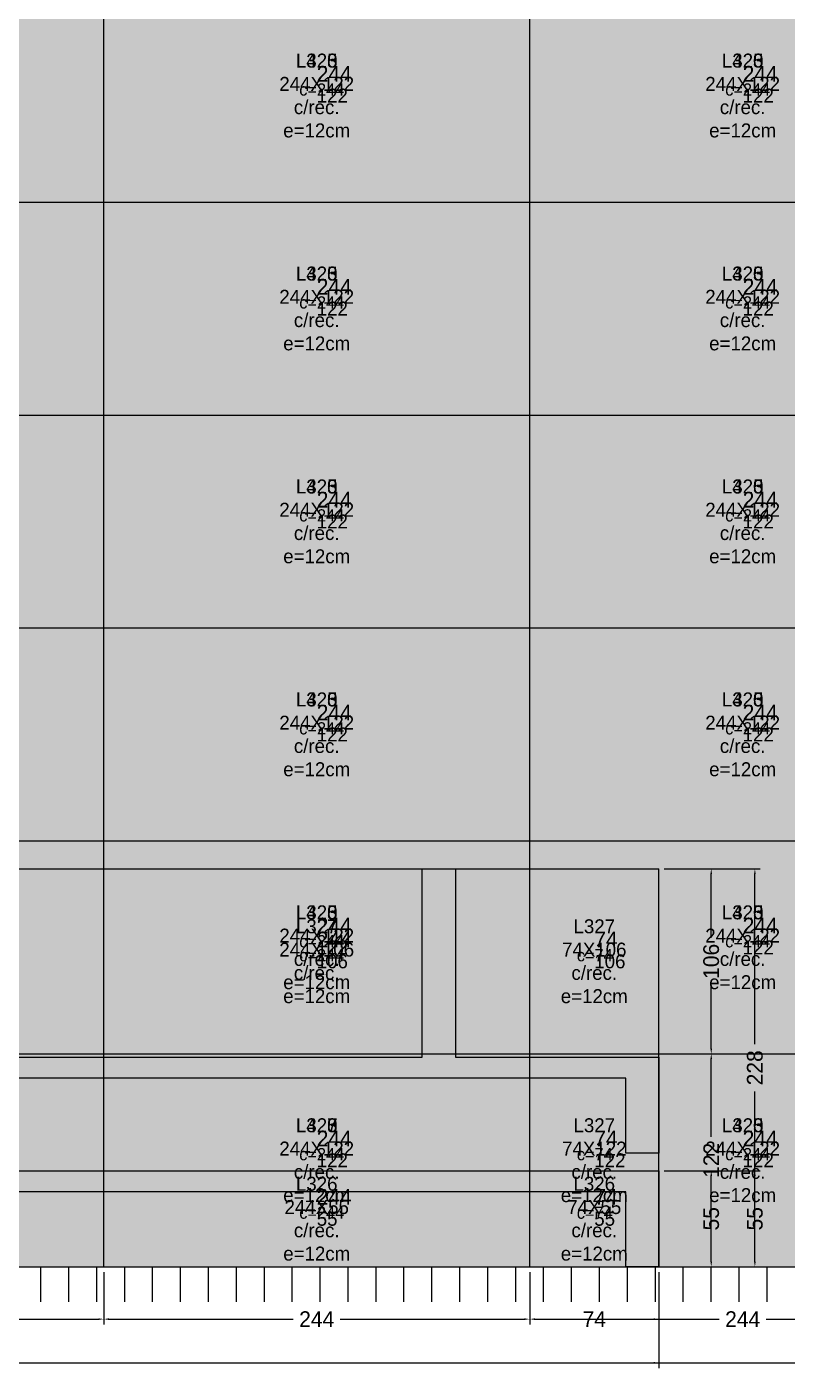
# Model space of a CAD drawing. Extents: x -13000 to 6245, y -61 to 2973.
# Drawn here: x 3128 to 3563, y -61 to 710 of the extents above; entities that cross this region are included whole.
import ezdxf

# ---------------------------------------------------------------- set-up
doc = ezdxf.new("R2010")
doc.units = 0
for name, color, linetype in [('3', 3, 'Continuous'), ('4', 4, 'Continuous'), ('9', 9, 'Continuous'), ('AUX00', 7, 'Continuous'), ('Hachura', 251, 'Continuous'), ('Painéis', 200, 'Continuous')]:
    doc.layers.add(name, color=color, linetype=linetype)
doc.dimstyles.new('COTA PAINEL-50', dxfattribs={"dimtxt": 9, "dimasz": 3, "dimexe": 3, "dimexo": 3, "dimgap": 3, "dimtad": 1, "dimdec": 1, "dimcen": 2.5, "dimclrd": 4, "dimclre": 4, "dimclrt": 240, "dimazin": 3, "dimtfac": 1, "dimtmove": 0, "dimatfit": 3})

# ---------------------------------------------------------------- blocks, each defined once
blk = doc.blocks.new('_CLOSEDFILLED')
at = {"color": 0, "linetype": 'BYBLOCK'}
blk.add_solid([(-1, 0.16), (0, 0), (-1, -0.16)], dxfattribs=at)
blk = doc.blocks.new('*D531')
at = {"color": 4}
for p, q in [((2928, -3), (2928, -33)), ((3172, -3), (3172, -33)), ((2931, -30), (3036.5, -30)), ((3063.5, -30), (3169, -30))]:
    blk.add_line(p, q, dxfattribs=at)
at = {"layer": 'Defpoints'}
for p in [(2928, 0), (3172, 0), (2928, -30)]:
    blk.add_point(p, dxfattribs=at)
at = {"layer": 'Painéis', "color": 4, "xscale": 3, "yscale": 3, "rotation": 180}
blk.add_blockref('_CLOSEDFILLED', (2928, -30), dxfattribs=at)
at = {"layer": 'Painéis', "color": 4, "xscale": 3, "yscale": 3}
blk.add_blockref('_CLOSEDFILLED', (3172, -30), dxfattribs=at)
at = {"layer": 'Painéis', "color": 240, "insert": (3050, -30), "char_height": 9, "attachment_point": 5}
blk.add_mtext('244', dxfattribs=at)
blk = doc.blocks.new('*D532')
at = {"color": 4}
for p, q in [((3172, -3), (3172, -33)), ((3416, -3), (3416, -33)), ((3175, -30), (3280.5, -30)), ((3307.5, -30), (3413, -30))]:
    blk.add_line(p, q, dxfattribs=at)
at = {"layer": 'Defpoints'}
for p in [(3172, 0), (3416, 0), (3172, -30)]:
    blk.add_point(p, dxfattribs=at)
at = {"layer": 'Painéis', "color": 4, "xscale": 3, "yscale": 3, "rotation": 180}
blk.add_blockref('_CLOSEDFILLED', (3172, -30), dxfattribs=at)
at = {"layer": 'Painéis', "color": 4, "xscale": 3, "yscale": 3}
blk.add_blockref('_CLOSEDFILLED', (3416, -30), dxfattribs=at)
at = {"layer": 'Painéis', "color": 240, "insert": (3294, -30), "char_height": 9, "attachment_point": 5}
blk.add_mtext('244', dxfattribs=at)
blk = doc.blocks.new('*D533')
at = {"color": 4}
for p, q in [((3416, -3), (3416, -33)), ((3660, -3), (3660, -33)), ((3419, -30), (3524.5, -30)), ((3551.5, -30), (3657, -30))]:
    blk.add_line(p, q, dxfattribs=at)
at = {"layer": 'Defpoints'}
for p in [(3416, 0), (3660, 0), (3416, -30)]:
    blk.add_point(p, dxfattribs=at)
at = {"layer": 'Painéis', "color": 4, "xscale": 3, "yscale": 3, "rotation": 180}
blk.add_blockref('_CLOSEDFILLED', (3416, -30), dxfattribs=at)
at = {"layer": 'Painéis', "color": 4, "xscale": 3, "yscale": 3}
blk.add_blockref('_CLOSEDFILLED', (3660, -30), dxfattribs=at)
at = {"layer": 'Painéis', "color": 240, "insert": (3538, -30), "char_height": 9, "attachment_point": 5}
blk.add_mtext('244', dxfattribs=at)
blk = doc.blocks.new('*D544')
at = {"color": 4}
for p, q in [((0, -3), (0, -58)), ((5984.2, -3), (5984.2, -58)), ((3, -55), (2974.1, -55)), ((3010.1, -55), (5981.2, -55))]:
    blk.add_line(p, q, dxfattribs=at)
at = {"layer": 'Defpoints'}
for p in [(0, 0), (5984.2, 0), (0, -55)]:
    blk.add_point(p, dxfattribs=at)
at = {"layer": 'Painéis', "color": 4, "xscale": 3, "yscale": 3, "rotation": 180}
blk.add_blockref('_CLOSEDFILLED', (0, -55), dxfattribs=at)
at = {"layer": 'Painéis', "color": 4, "xscale": 3, "yscale": 3}
blk.add_blockref('_CLOSEDFILLED', (5984.2, -55), dxfattribs=at)
at = {"layer": 'Painéis', "color": 240, "insert": (2992.1, -55), "char_height": 9, "attachment_point": 5}
blk.add_mtext('5984', dxfattribs=at)
blk = doc.blocks.new('*D587')
at = {"color": 4}
for p, q in [((2928, -3), (2928, -33)), ((3172, -3), (3172, -33)), ((2931, -30), (3036.5, -30)), ((3063.5, -30), (3169, -30))]:
    blk.add_line(p, q, dxfattribs=at)
at = {"layer": 'Defpoints'}
for p in [(2928, 0), (3172, 0), (2928, -30)]:
    blk.add_point(p, dxfattribs=at)
at = {"layer": 'Painéis', "color": 4, "xscale": 3, "yscale": 3, "rotation": 180}
blk.add_blockref('_CLOSEDFILLED', (2928, -30), dxfattribs=at)
at = {"layer": 'Painéis', "color": 4, "xscale": 3, "yscale": 3}
blk.add_blockref('_CLOSEDFILLED', (3172, -30), dxfattribs=at)
at = {"layer": 'Painéis', "color": 240, "insert": (3050, -30), "char_height": 9, "attachment_point": 5}
blk.add_mtext('244', dxfattribs=at)
blk = doc.blocks.new('*D588')
at = {"color": 4}
for p, q in [((3172, -3), (3172, -33)), ((3416, -3), (3416, -33)), ((3175, -30), (3280.5, -30)), ((3307.5, -30), (3413, -30))]:
    blk.add_line(p, q, dxfattribs=at)
at = {"layer": 'Defpoints'}
for p in [(3172, 0), (3416, 0), (3172, -30)]:
    blk.add_point(p, dxfattribs=at)
at = {"layer": 'Painéis', "color": 4, "xscale": 3, "yscale": 3, "rotation": 180}
blk.add_blockref('_CLOSEDFILLED', (3172, -30), dxfattribs=at)
at = {"layer": 'Painéis', "color": 4, "xscale": 3, "yscale": 3}
blk.add_blockref('_CLOSEDFILLED', (3416, -30), dxfattribs=at)
at = {"layer": 'Painéis', "color": 240, "insert": (3294, -30), "char_height": 9, "attachment_point": 5}
blk.add_mtext('244', dxfattribs=at)
blk = doc.blocks.new('*D589')
at = {"color": 4}
for p, q in [((3416, -3), (3416, -33)), ((3660, -3), (3660, -33)), ((3419, -30), (3524.5, -30)), ((3551.5, -30), (3657, -30))]:
    blk.add_line(p, q, dxfattribs=at)
at = {"layer": 'Defpoints'}
for p in [(3416, 0), (3660, 0), (3416, -30)]:
    blk.add_point(p, dxfattribs=at)
at = {"layer": 'Painéis', "color": 4, "xscale": 3, "yscale": 3, "rotation": 180}
blk.add_blockref('_CLOSEDFILLED', (3416, -30), dxfattribs=at)
at = {"layer": 'Painéis', "color": 4, "xscale": 3, "yscale": 3}
blk.add_blockref('_CLOSEDFILLED', (3660, -30), dxfattribs=at)
at = {"layer": 'Painéis', "color": 240, "insert": (3538, -30), "char_height": 9, "attachment_point": 5}
blk.add_mtext('244', dxfattribs=at)
blk = doc.blocks.new('*D601')
at = {"color": 4}
for p, q in [((0, -3), (0, -58)), ((6184.2, -3), (6184.2, -58)), ((3, -55), (3074.1, -55)), ((3110.1, -55), (6181.2, -55))]:
    blk.add_line(p, q, dxfattribs=at)
at = {"layer": 'Defpoints'}
for p in [(0, 0), (6184.2, 0), (0, -55)]:
    blk.add_point(p, dxfattribs=at)
at = {"layer": 'Painéis', "color": 4, "xscale": 3, "yscale": 3, "rotation": 180}
blk.add_blockref('_CLOSEDFILLED', (0, -55), dxfattribs=at)
at = {"layer": 'Painéis', "color": 4, "xscale": 3, "yscale": 3}
blk.add_blockref('_CLOSEDFILLED', (6184.2, -55), dxfattribs=at)
at = {"layer": 'Painéis', "color": 240, "insert": (3092.1, -55), "char_height": 9, "attachment_point": 5}
blk.add_mtext('6184', dxfattribs=at)
blk = doc.blocks.new('*D640')
at = {"color": 4}
for p, q in [((2928, -3), (2928, -33)), ((3172, -3), (3172, -33)), ((2931, -30), (3036.5, -30)), ((3063.5, -30), (3169, -30))]:
    blk.add_line(p, q, dxfattribs=at)
at = {"layer": 'Defpoints'}
for p in [(2928, 0), (3172, 0), (2928, -30)]:
    blk.add_point(p, dxfattribs=at)
at = {"layer": 'Painéis', "color": 4, "xscale": 3, "yscale": 3, "rotation": 180}
blk.add_blockref('_CLOSEDFILLED', (2928, -30), dxfattribs=at)
at = {"layer": 'Painéis', "color": 4, "xscale": 3, "yscale": 3}
blk.add_blockref('_CLOSEDFILLED', (3172, -30), dxfattribs=at)
at = {"layer": 'Painéis', "color": 240, "insert": (3050, -30), "char_height": 9, "attachment_point": 5}
blk.add_mtext('244', dxfattribs=at)
blk = doc.blocks.new('*D641')
at = {"color": 4}
for p, q in [((3172, -3), (3172, -33)), ((3416, -3), (3416, -33)), ((3175, -30), (3280.5, -30)), ((3307.5, -30), (3413, -30))]:
    blk.add_line(p, q, dxfattribs=at)
at = {"layer": 'Defpoints'}
for p in [(3172, 0), (3416, 0), (3172, -30)]:
    blk.add_point(p, dxfattribs=at)
at = {"layer": 'Painéis', "color": 4, "xscale": 3, "yscale": 3, "rotation": 180}
blk.add_blockref('_CLOSEDFILLED', (3172, -30), dxfattribs=at)
at = {"layer": 'Painéis', "color": 4, "xscale": 3, "yscale": 3}
blk.add_blockref('_CLOSEDFILLED', (3416, -30), dxfattribs=at)
at = {"layer": 'Painéis', "color": 240, "insert": (3294, -30), "char_height": 9, "attachment_point": 5}
blk.add_mtext('244', dxfattribs=at)
blk = doc.blocks.new('*D642')
at = {"color": 4}
for p, q in [((3416, -3), (3416, -33)), ((3490, -3), (3490, -33)), ((3419, -30), (3444, -30)), ((3462, -30), (3487, -30))]:
    blk.add_line(p, q, dxfattribs=at)
at = {"layer": 'Defpoints'}
for p in [(3416, 0), (3490, 0), (3416, -30)]:
    blk.add_point(p, dxfattribs=at)
at = {"layer": 'Painéis', "color": 4, "xscale": 3, "yscale": 3, "rotation": 180}
blk.add_blockref('_CLOSEDFILLED', (3416, -30), dxfattribs=at)
at = {"layer": 'Painéis', "color": 4, "xscale": 3, "yscale": 3}
blk.add_blockref('_CLOSEDFILLED', (3490, -30), dxfattribs=at)
at = {"layer": 'Painéis', "color": 240, "insert": (3453, -30), "char_height": 9, "attachment_point": 5}
blk.add_mtext('74', dxfattribs=at)
blk = doc.blocks.new('*D643')
at = {"color": 4}
for p, q in [((0, -3), (0, -58)), ((3490, -3), (3490, -58)), ((3, -55), (1727, -55)), ((1763, -55), (3487, -55))]:
    blk.add_line(p, q, dxfattribs=at)
at = {"layer": 'Defpoints'}
for p in [(0, 0), (3490, 0), (0, -55)]:
    blk.add_point(p, dxfattribs=at)
at = {"layer": 'Painéis', "color": 4, "xscale": 3, "yscale": 3, "rotation": 180}
blk.add_blockref('_CLOSEDFILLED', (0, -55), dxfattribs=at)
at = {"layer": 'Painéis', "color": 4, "xscale": 3, "yscale": 3}
blk.add_blockref('_CLOSEDFILLED', (3490, -55), dxfattribs=at)
at = {"layer": 'Painéis', "color": 240, "insert": (1745, -55), "char_height": 9, "attachment_point": 5}
blk.add_mtext('3490', dxfattribs=at)
blk = doc.blocks.new('*D644')
at = {"color": 4}
for p, q in [((3493, 55), (3523, 55)), ((3520, 36.5), (3520, 52)), ((3520, 3), (3520, 18.5)), ((3493, 0), (3523, 0))]:
    blk.add_line(p, q, dxfattribs=at)
at = {"layer": 'Defpoints'}
for p in [(3490, 55), (3490, 0), (3520, 0)]:
    blk.add_point(p, dxfattribs=at)
at = {"layer": 'Painéis', "color": 4, "xscale": 3, "yscale": 3}
for p, rotation in [((3520, 55), 90), ((3520, 0), 270)]:
    blk.add_blockref('_CLOSEDFILLED', p, dxfattribs=dict(at, rotation=rotation))
at = {"layer": 'Painéis', "color": 240, "insert": (3520, 27.5), "char_height": 9, "attachment_point": 5, "rotation": 90}
blk.add_mtext('55', dxfattribs=at)
blk = doc.blocks.new('*D645')
at = {"color": 4}
for p, q in [((3493, 55), (3548, 55)), ((3545, 36.5), (3545, 52)), ((3545, 3), (3545, 18.5)), ((3493, 0), (3548, 0))]:
    blk.add_line(p, q, dxfattribs=at)
at = {"layer": 'Defpoints'}
for p in [(3490, 55), (3490, 0), (3545, 0)]:
    blk.add_point(p, dxfattribs=at)
at = {"layer": 'Painéis', "color": 4, "xscale": 3, "yscale": 3}
for p, rotation in [((3545, 55), 90), ((3545, 0), 270)]:
    blk.add_blockref('_CLOSEDFILLED', p, dxfattribs=dict(at, rotation=rotation))
at = {"layer": 'Painéis', "color": 240, "insert": (3545, 27.5), "char_height": 9, "attachment_point": 5, "rotation": 90}
blk.add_mtext('55', dxfattribs=at)
blk = doc.blocks.new('*D658')
at = {"color": 4}
for p, q in [((2928, -3), (2928, -33)), ((3172, -3), (3172, -33)), ((2931, -30), (3036.5, -30)), ((3063.5, -30), (3169, -30))]:
    blk.add_line(p, q, dxfattribs=at)
at = {"layer": 'Defpoints'}
for p in [(2928, 0), (3172, 0), (2928, -30)]:
    blk.add_point(p, dxfattribs=at)
at = {"layer": 'Painéis', "color": 4, "xscale": 3, "yscale": 3, "rotation": 180}
blk.add_blockref('_CLOSEDFILLED', (2928, -30), dxfattribs=at)
at = {"layer": 'Painéis', "color": 4, "xscale": 3, "yscale": 3}
blk.add_blockref('_CLOSEDFILLED', (3172, -30), dxfattribs=at)
at = {"layer": 'Painéis', "color": 240, "insert": (3050, -30), "char_height": 9, "attachment_point": 5}
blk.add_mtext('244', dxfattribs=at)
blk = doc.blocks.new('*D659')
at = {"color": 4}
for p, q in [((3172, -3), (3172, -33)), ((3416, -3), (3416, -33)), ((3175, -30), (3280.5, -30)), ((3307.5, -30), (3413, -30))]:
    blk.add_line(p, q, dxfattribs=at)
at = {"layer": 'Defpoints'}
for p in [(3172, 0), (3416, 0), (3172, -30)]:
    blk.add_point(p, dxfattribs=at)
at = {"layer": 'Painéis', "color": 4, "xscale": 3, "yscale": 3, "rotation": 180}
blk.add_blockref('_CLOSEDFILLED', (3172, -30), dxfattribs=at)
at = {"layer": 'Painéis', "color": 4, "xscale": 3, "yscale": 3}
blk.add_blockref('_CLOSEDFILLED', (3416, -30), dxfattribs=at)
at = {"layer": 'Painéis', "color": 240, "insert": (3294, -30), "char_height": 9, "attachment_point": 5}
blk.add_mtext('244', dxfattribs=at)
blk = doc.blocks.new('*D660')
at = {"color": 4}
for p, q in [((3416, -3), (3416, -33)), ((3490, -3), (3490, -33)), ((3419, -30), (3444, -30)), ((3462, -30), (3487, -30))]:
    blk.add_line(p, q, dxfattribs=at)
at = {"layer": 'Defpoints'}
for p in [(3416, 0), (3490, 0), (3416, -30)]:
    blk.add_point(p, dxfattribs=at)
at = {"layer": 'Painéis', "color": 4, "xscale": 3, "yscale": 3, "rotation": 180}
blk.add_blockref('_CLOSEDFILLED', (3416, -30), dxfattribs=at)
at = {"layer": 'Painéis', "color": 4, "xscale": 3, "yscale": 3}
blk.add_blockref('_CLOSEDFILLED', (3490, -30), dxfattribs=at)
at = {"layer": 'Painéis', "color": 240, "insert": (3453, -30), "char_height": 9, "attachment_point": 5}
blk.add_mtext('74', dxfattribs=at)
blk = doc.blocks.new('*D661')
at = {"color": 4}
for p, q in [((0, -3), (0, -58)), ((3490, -3), (3490, -58)), ((3, -55), (1727, -55)), ((1763, -55), (3487, -55))]:
    blk.add_line(p, q, dxfattribs=at)
at = {"layer": 'Defpoints'}
for p in [(0, 0), (3490, 0), (0, -55)]:
    blk.add_point(p, dxfattribs=at)
at = {"layer": 'Painéis', "color": 4, "xscale": 3, "yscale": 3, "rotation": 180}
blk.add_blockref('_CLOSEDFILLED', (0, -55), dxfattribs=at)
at = {"layer": 'Painéis', "color": 4, "xscale": 3, "yscale": 3}
blk.add_blockref('_CLOSEDFILLED', (3490, -55), dxfattribs=at)
at = {"layer": 'Painéis', "color": 240, "insert": (1745, -55), "char_height": 9, "attachment_point": 5}
blk.add_mtext('3490', dxfattribs=at)
blk = doc.blocks.new('*D662')
at = {"color": 4}
for p, q in [((3493, 122), (3523, 122)), ((3520, 74.5), (3520, 119)), ((3520, 3), (3520, 47.5)), ((3493, 0), (3523, 0))]:
    blk.add_line(p, q, dxfattribs=at)
at = {"layer": 'Defpoints'}
for p in [(3490, 122), (3490, 0), (3520, 0)]:
    blk.add_point(p, dxfattribs=at)
at = {"layer": 'Painéis', "color": 4, "xscale": 3, "yscale": 3}
for p, rotation in [((3520, 122), 90), ((3520, 0), 270)]:
    blk.add_blockref('_CLOSEDFILLED', p, dxfattribs=dict(at, rotation=rotation))
at = {"layer": 'Painéis', "color": 240, "insert": (3520, 61), "char_height": 9, "attachment_point": 5, "rotation": 90}
blk.add_mtext('122', dxfattribs=at)
blk = doc.blocks.new('*D663')
at = {"color": 4}
for p, q in [((3493, 228), (3523, 228)), ((3520, 188.5), (3520, 225)), ((3520, 125), (3520, 161.5)), ((3493, 122), (3523, 122))]:
    blk.add_line(p, q, dxfattribs=at)
at = {"layer": 'Defpoints'}
for p in [(3490, 228), (3490, 122), (3520, 122)]:
    blk.add_point(p, dxfattribs=at)
at = {"layer": 'Painéis', "color": 4, "xscale": 3, "yscale": 3}
for p, rotation in [((3520, 228), 90), ((3520, 122), 270)]:
    blk.add_blockref('_CLOSEDFILLED', p, dxfattribs=dict(at, rotation=rotation))
at = {"layer": 'Painéis', "color": 240, "insert": (3520, 175), "char_height": 9, "attachment_point": 5, "rotation": 90}
blk.add_mtext('106', dxfattribs=at)
blk = doc.blocks.new('*D664')
at = {"color": 4}
for p, q in [((3493, 228), (3548, 228)), ((3545, 127.5), (3545, 225)), ((3545, 3), (3545, 100.5)), ((3493, 0), (3548, 0))]:
    blk.add_line(p, q, dxfattribs=at)
at = {"layer": 'Defpoints'}
for p in [(3490, 228), (3490, 0), (3545, 0)]:
    blk.add_point(p, dxfattribs=at)
at = {"layer": 'Painéis', "color": 4, "xscale": 3, "yscale": 3}
for p, rotation in [((3545, 228), 90), ((3545, 0), 270)]:
    blk.add_blockref('_CLOSEDFILLED', p, dxfattribs=dict(at, rotation=rotation))
at = {"layer": 'Painéis', "color": 240, "insert": (3545, 114), "char_height": 9, "attachment_point": 5, "rotation": 90}
blk.add_mtext('228', dxfattribs=at)
blk = doc.blocks.new('*D805')
at = {"color": 4}
for p, q in [((2928, -3), (2928, -33)), ((3172, -3), (3172, -33)), ((2931, -30), (3036.5, -30)), ((3063.5, -30), (3169, -30))]:
    blk.add_line(p, q, dxfattribs=at)
at = {"layer": 'Defpoints'}
for p in [(2928, 0), (3172, 0), (2928, -30)]:
    blk.add_point(p, dxfattribs=at)
at = {"layer": 'Painéis', "color": 4, "xscale": 3, "yscale": 3, "rotation": 180}
blk.add_blockref('_CLOSEDFILLED', (2928, -30), dxfattribs=at)
at = {"layer": 'Painéis', "color": 4, "xscale": 3, "yscale": 3}
blk.add_blockref('_CLOSEDFILLED', (3172, -30), dxfattribs=at)
at = {"layer": 'Painéis', "color": 240, "insert": (3050, -30), "char_height": 9, "attachment_point": 5}
blk.add_mtext('244', dxfattribs=at)
blk = doc.blocks.new('*D806')
at = {"color": 4}
for p, q in [((3172, -3), (3172, -33)), ((3416, -3), (3416, -33)), ((3175, -30), (3280.5, -30)), ((3307.5, -30), (3413, -30))]:
    blk.add_line(p, q, dxfattribs=at)
at = {"layer": 'Defpoints'}
for p in [(3172, 0), (3416, 0), (3172, -30)]:
    blk.add_point(p, dxfattribs=at)
at = {"layer": 'Painéis', "color": 4, "xscale": 3, "yscale": 3, "rotation": 180}
blk.add_blockref('_CLOSEDFILLED', (3172, -30), dxfattribs=at)
at = {"layer": 'Painéis', "color": 4, "xscale": 3, "yscale": 3}
blk.add_blockref('_CLOSEDFILLED', (3416, -30), dxfattribs=at)
at = {"layer": 'Painéis', "color": 240, "insert": (3294, -30), "char_height": 9, "attachment_point": 5}
blk.add_mtext('244', dxfattribs=at)
blk = doc.blocks.new('*D807')
at = {"color": 4}
for p, q in [((3416, -3), (3416, -33)), ((3660, -3), (3660, -33)), ((3419, -30), (3524.5, -30)), ((3551.5, -30), (3657, -30))]:
    blk.add_line(p, q, dxfattribs=at)
at = {"layer": 'Defpoints'}
for p in [(3416, 0), (3660, 0), (3416, -30)]:
    blk.add_point(p, dxfattribs=at)
at = {"layer": 'Painéis', "color": 4, "xscale": 3, "yscale": 3, "rotation": 180}
blk.add_blockref('_CLOSEDFILLED', (3416, -30), dxfattribs=at)
at = {"layer": 'Painéis', "color": 4, "xscale": 3, "yscale": 3}
blk.add_blockref('_CLOSEDFILLED', (3660, -30), dxfattribs=at)
at = {"layer": 'Painéis', "color": 240, "insert": (3538, -30), "char_height": 9, "attachment_point": 5}
blk.add_mtext('244', dxfattribs=at)
blk = doc.blocks.new('*D818')
at = {"color": 4}
for p, q in [((0, -3), (0, -58)), ((5984.2, -3), (5984.2, -58)), ((3, -55), (2974.1, -55)), ((3010.1, -55), (5981.2, -55))]:
    blk.add_line(p, q, dxfattribs=at)
at = {"layer": 'Defpoints'}
for p in [(0, 0), (5984.2, 0), (0, -55)]:
    blk.add_point(p, dxfattribs=at)
at = {"layer": 'Painéis', "color": 4, "xscale": 3, "yscale": 3, "rotation": 180}
blk.add_blockref('_CLOSEDFILLED', (0, -55), dxfattribs=at)
at = {"layer": 'Painéis', "color": 4, "xscale": 3, "yscale": 3}
blk.add_blockref('_CLOSEDFILLED', (5984.2, -55), dxfattribs=at)
at = {"layer": 'Painéis', "color": 240, "insert": (2992.1, -55), "char_height": 9, "attachment_point": 5}
blk.add_mtext('5984', dxfattribs=at)

msp = doc.modelspace()

# ---------------------------------------------------------------- hatches: boundary and pattern name
at = {"layer": 'Hachura'}
h = msp.add_hatch(color=7, dxfattribs=at)
h.dxf.hatch_style = 1
h.paths.add_polyline_path([(0, 0), (6184.2, 0), (6184.2, 2970), (0, 2970)])
h = msp.add_hatch(color=7, dxfattribs=at)
h.dxf.hatch_style = 1
h.paths.add_polyline_path([(0, 0), (5984.2, 0), (5984.2, 2870), (0, 2870)])
h = msp.add_hatch(color=7, dxfattribs=at)
h.dxf.hatch_style = 1
h.paths.add_polyline_path([(0, 0), (5984.2, 0), (5984.2, 2870), (0, 2870)])
h = msp.add_hatch(color=7, dxfattribs=at)
h.dxf.hatch_style = 1
h.paths.add_polyline_path([(0, 0), (0, 120), (3354.5, 120), (3354.5, 228), (3373.5, 228), (3373.5, 120), (3490, 120), (3490, 65), (3471, 65), (3471, 108), (3065.5, 108), (3065.5, 0), (3046.5, 0), (3046.5, 108), (2628.5, 108), (2628.5, 0), (2609.5, 0), (2609.5, 108), (2191.5, 108), (2191.5, 0), (2172.5, 0), (2172.5, 108), (1754.5, 108), (1754.5, 0), (1735.5, 0), (1735.5, 108), (1317.5, 108), (1317.5, 0), (1298.5, 0), (1298.5, 108), (880.5, 108), (880.5, 0), (861.5, 0), (861.5, 108), (443.5, 108), (443.5, 0), (424.5, 0), (424.5, 108), (19, 108), (19, 0)])
h = msp.add_hatch(color=7, dxfattribs=at)
h.dxf.hatch_style = 1
h.paths.add_polyline_path([(0, 0), (0, 55), (3490, 55), (3490, 0), (3471, 0), (3471, 43), (3065.5, 43), (3065.5, 0), (3046.5, 0), (3046.5, 43), (2628.5, 43), (2628.5, 0), (2609.5, 0), (2609.5, 43), (2191.5, 43), (2191.5, 0), (2172.5, 0), (2172.5, 43), (1754.5, 43), (1754.5, 0), (1735.5, 0), (1735.5, 43), (1317.5, 43), (1317.5, 0), (1298.5, 0), (1298.5, 43), (880.5, 43), (880.5, 0), (861.5, 0), (861.5, 43), (443.5, 43), (443.5, 0), (424.5, 0), (424.5, 43), (19, 43), (19, 0)])

# ---------------------------------------------------------------- linework, layer by layer
at = {"layer": '3'}
for p, q in [((3354.5, 120), (3354.5, 228)), ((3354.5, 228), (3373.5, 228)), ((3373.5, 228), (3373.5, 120)), ((0, 120), (3354.5, 120)), ((3373.5, 120), (3490, 120)), ((3490, 120), (3490, 65)), ((3471, 108), (3065.5, 108)), ((3471, 65), (3471, 108)), ((3490, 65), (3471, 65)), ((0, 55), (3490, 55)), ((3490, 55), (3490, 0)), ((3471, 43), (3065.5, 43)), ((3471, 0), (3471, 43)), ((0, 0), (5984.2, 0)), ((0, 0), (6184.2, 0)), ((0, 0), (5984.2, 0)), ((3490, 0), (3471, 0))]:
    msp.add_line(p, q, dxfattribs=at)
at = {"layer": '3', "lineweight": 25}
for points in [[(0, 0), (6184.2, 0), (6184.2, 2970), (0, 2970)], [(0, 0), (5984.2, 0), (5984.2, 2870), (0, 2870)], [(0, 0), (5984.2, 0), (5984.2, 2870), (0, 2870)]]:
    msp.add_lwpolyline(points, close=True, dxfattribs=at)
at = {"layer": '3'}
for points in [[(3172, 0), (3172, 2970)], [(3416, 0), (3416, 2970)], [(3172, 0), (3172, 2870)], [(3172, 0), (3172, 2870)], [(3416, 0), (3416, 2870)], [(3416, 0), (3416, 2870)], [(0, 610), (5984.2, 610)], [(0, 610), (6184.2, 610)], [(0, 610), (5984.2, 610)], [(0, 488), (5984.2, 488)], [(0, 488), (6184.2, 488)], [(0, 488), (5984.2, 488)], [(0, 366), (5984.2, 366)], [(0, 366), (6184.2, 366)], [(0, 366), (5984.2, 366)], [(0, 244), (5984.2, 244)], [(0, 244), (6184.2, 244)], [(0, 244), (5984.2, 244)], [(0, 228), (3490, 228)], [(3172, 0), (3172, 228)], [(3416, 0), (3416, 228)], [(3490, 0), (3490, 228)], [(0, 122), (5984.2, 122)], [(0, 122), (6184.2, 122)], [(0, 122), (3490, 122)], [(0, 122), (5984.2, 122)], [(0, 55), (3490, 55)], [(3172, 0), (3172, 55)], [(3416, 0), (3416, 55)], [(3490, 0), (3490, 55)]]:
    msp.add_lwpolyline(points, dxfattribs=at)
at = {"layer": '3', "lineweight": 25}
for points in [[(0, 120), (3354.5, 120), (3354.5, 228), (3373.5, 228), (3373.5, 120), (3490, 120), (3490, 65), (3471, 65), (3471, 108), (3065.5, 108), (3065.5, 0), (3046.5, 0), (3046.5, 108), (2628.5, 108), (2628.5, 0), (2609.5, 0), (2609.5, 108), (2191.5, 108), (2191.5, 0), (2172.5, 0), (2172.5, 108), (1754.5, 108)], [(0, 55), (3490, 55), (3490, 0), (3471, 0), (3471, 43), (3065.5, 43), (3065.5, 0), (3046.5, 0), (3046.5, 43), (2628.5, 43), (2628.5, 0), (2609.5, 0), (2609.5, 43), (2191.5, 43), (2191.5, 0), (2172.5, 0), (2172.5, 43), (1754.5, 43)]]:
    msp.add_lwpolyline(points, dxfattribs=at)
at = {"layer": '9'}
for p, q in [((3136, -20), (3136, 0)), ((3136, -20), (3136, 0)), ((3136, -20), (3136, 0)), ((3136, -20), (3136, 0)), ((3136, -20), (3136, 0)), ((3152, -20), (3152, 0)), ((3152, -20), (3152, 0)), ((3152, -20), (3152, 0)), ((3152, -20), (3152, 0)), ((3152, -20), (3152, 0)), ((3168, -20), (3168, 0)), ((3168, -20), (3168, 0)), ((3168, -20), (3168, 0)), ((3168, -20), (3168, 0)), ((3168, -20), (3168, 0)), ((3184, -20), (3184, 0)), ((3184, -20), (3184, 0)), ((3184, -20), (3184, 0)), ((3184, -20), (3184, 0)), ((3184, -20), (3184, 0)), ((3200, -20), (3200, 0)), ((3200, -20), (3200, 0)), ((3200, -20), (3200, 0)), ((3200, -20), (3200, 0)), ((3200, -20), (3200, 0)), ((3216, -20), (3216, 0)), ((3216, -20), (3216, 0)), ((3216, -20), (3216, 0)), ((3216, -20), (3216, 0)), ((3216, -20), (3216, 0)), ((3232, -20), (3232, 0)), ((3232, -20), (3232, 0)), ((3232, -20), (3232, 0)), ((3232, -20), (3232, 0)), ((3232, -20), (3232, 0)), ((3248, -20), (3248, 0)), ((3248, -20), (3248, 0)), ((3248, -20), (3248, 0)), ((3248, -20), (3248, 0)), ((3248, -20), (3248, 0)), ((3264, -20), (3264, 0)), ((3264, -20), (3264, 0)), ((3264, -20), (3264, 0)), ((3264, -20), (3264, 0)), ((3264, -20), (3264, 0)), ((3280, -20), (3280, 0)), ((3280, -20), (3280, 0)), ((3280, -20), (3280, 0)), ((3280, -20), (3280, 0)), ((3280, -20), (3280, 0)), ((3296, -20), (3296, 0)), ((3296, -20), (3296, 0)), ((3296, -20), (3296, 0)), ((3296, -20), (3296, 0)), ((3296, -20), (3296, 0)), ((3312, -20), (3312, 0)), ((3312, -20), (3312, 0)), ((3312, -20), (3312, 0)), ((3312, -20), (3312, 0)), ((3312, -20), (3312, 0)), ((3328, -20), (3328, 0)), ((3328, -20), (3328, 0)), ((3328, -20), (3328, 0)), ((3328, -20), (3328, 0)), ((3328, -20), (3328, 0)), ((3344, -20), (3344, 0)), ((3344, -20), (3344, 0)), ((3344, -20), (3344, 0)), ((3344, -20), (3344, 0)), ((3344, -20), (3344, 0)), ((3360, -20), (3360, 0)), ((3360, -20), (3360, 0)), ((3360, -20), (3360, 0)), ((3360, -20), (3360, 0)), ((3360, -20), (3360, 0)), ((3376, -20), (3376, 0)), ((3376, -20), (3376, 0)), ((3376, -20), (3376, 0)), ((3376, -20), (3376, 0)), ((3376, -20), (3376, 0)), ((3392, -20), (3392, 0)), ((3392, -20), (3392, 0)), ((3392, -20), (3392, 0)), ((3392, -20), (3392, 0)), ((3392, -20), (3392, 0)), ((3408, -20), (3408, 0)), ((3408, -20), (3408, 0)), ((3408, -20), (3408, 0)), ((3408, -20), (3408, 0)), ((3408, -20), (3408, 0)), ((3424, -20), (3424, 0)), ((3424, -20), (3424, 0)), ((3424, -20), (3424, 0)), ((3424, -20), (3424, 0)), ((3424, -20), (3424, 0)), ((3440, -20), (3440, 0)), ((3440, -20), (3440, 0)), ((3440, -20), (3440, 0)), ((3440, -20), (3440, 0)), ((3440, -20), (3440, 0)), ((3456, -20), (3456, 0)), ((3456, -20), (3456, 0)), ((3456, -20), (3456, 0)), ((3456, -20), (3456, 0)), ((3456, -20), (3456, 0)), ((3472, -20), (3472, 0)), ((3472, -20), (3472, 0)), ((3472, -20), (3472, 0)), ((3472, -20), (3472, 0)), ((3472, -20), (3472, 0)), ((3488, -20), (3488, 0)), ((3488, -20), (3488, 0)), ((3488, -20), (3488, 0)), ((3488, -20), (3488, 0)), ((3488, -20), (3488, 0)), ((3504, -20), (3504, 0)), ((3504, -20), (3504, 0)), ((3504, -20), (3504, 0)), ((3520, -20), (3520, 0)), ((3520, -20), (3520, 0)), ((3520, -20), (3520, 0)), ((3536, -20), (3536, 0)), ((3536, -20), (3536, 0)), ((3536, -20), (3536, 0)), ((3552, -20), (3552, 0)), ((3552, -20), (3552, 0)), ((3552, -20), (3552, 0))]:
    msp.add_line(p, q, dxfattribs=at)
at = {"layer": 'Painéis', "lineweight": 18}
for p, q in [((3172, 0), (3172, 2970)), ((3416, 0), (3416, 2970)), ((3172, 0), (3172, 2870)), ((3172, 0), (3172, 2870)), ((3416, 0), (3416, 2870)), ((3416, 0), (3416, 2870)), ((0, 610), (5984.2, 610)), ((0, 610), (6184.2, 610)), ((0, 610), (5984.2, 610)), ((0, 488), (5984.2, 488)), ((0, 488), (6184.2, 488)), ((0, 488), (5984.2, 488)), ((0, 366), (5984.2, 366)), ((0, 366), (6184.2, 366)), ((0, 366), (5984.2, 366)), ((0, 244), (5984.2, 244)), ((0, 244), (6184.2, 244)), ((0, 244), (5984.2, 244)), ((0, 228), (3490, 228)), ((3172, 0), (3172, 228)), ((3416, 0), (3416, 228)), ((3490, 0), (3490, 228)), ((0, 122), (5984.2, 122)), ((0, 122), (6184.2, 122)), ((0, 122), (3490, 122)), ((0, 122), (5984.2, 122)), ((0, 55), (3490, 55)), ((3172, 0), (3172, 55)), ((3416, 0), (3416, 55)), ((3490, 0), (3490, 55))]:
    msp.add_line(p, q, dxfattribs=at)

# ---------------------------------------------------------------- texts
at = {"layer": '3'}
for s, p in [('c=244', (3284, 671)), ('c=244', (3284, 671)), ('c=244', (3284, 671)), ('c=244', (3528, 671)), ('c=244', (3528, 671)), ('c=244', (3528, 671)), ('c=244', (3284, 549)), ('c=244', (3284, 549)), ('c=244', (3284, 549)), ('c=244', (3528, 549)), ('c=244', (3528, 549)), ('c=244', (3528, 549)), ('c=244', (3284, 427)), ('c=244', (3284, 427)), ('c=244', (3284, 427)), ('c=244', (3528, 427)), ('c=244', (3528, 427)), ('c=244', (3528, 427)), ('c=244', (3284, 305)), ('c=244', (3284, 305)), ('c=244', (3284, 305)), ('c=244', (3528, 305)), ('c=244', (3528, 305)), ('c=244', (3528, 305)), ('c=244', (3284, 183)), ('c=244', (3284, 183)), ('c=244', (3284, 183)), ('c=244', (3528, 183)), ('c=244', (3528, 183)), ('c=244', (3528, 183)), ('c=244', (3284, 175)), ('c=74', (3443, 175)), ('c=244', (3284, 61)), ('c=244', (3284, 61)), ('c=244', (3284, 61)), ('c=244', (3284, 61)), ('c=74', (3443, 61)), ('c=244', (3528, 61)), ('c=244', (3528, 61)), ('c=244', (3528, 61)), ('c=244', (3284, 27.5)), ('c=74', (3443, 27.5))]:
    msp.add_text(s, height=7, dxfattribs=at).set_placement(p)
at = {"layer": '4'}
for s, height, p in [('244', 9, (3294, 679)), ('244', 9, (3294, 679)), ('244', 9, (3294, 679)), ('244', 9, (3538, 679)), ('244', 9, (3538, 679)), ('244', 9, (3538, 679)), ('122', 8, (3294, 667)), ('122', 8, (3294, 667)), ('122', 8, (3294, 667)), ('122', 8, (3538, 667)), ('122', 8, (3538, 667)), ('122', 8, (3538, 667)), ('244', 9, (3294, 557)), ('244', 9, (3294, 557)), ('244', 9, (3294, 557)), ('244', 9, (3538, 557)), ('244', 9, (3538, 557)), ('244', 9, (3538, 557)), ('122', 8, (3294, 545)), ('122', 8, (3294, 545)), ('122', 8, (3294, 545)), ('122', 8, (3538, 545)), ('122', 8, (3538, 545)), ('122', 8, (3538, 545)), ('244', 9, (3294, 435)), ('244', 9, (3294, 435)), ('244', 9, (3294, 435)), ('244', 9, (3538, 435)), ('244', 9, (3538, 435)), ('244', 9, (3538, 435)), ('122', 8, (3294, 423)), ('122', 8, (3294, 423)), ('122', 8, (3294, 423)), ('122', 8, (3538, 423)), ('122', 8, (3538, 423)), ('122', 8, (3538, 423)), ('244', 9, (3294, 313)), ('244', 9, (3294, 313)), ('244', 9, (3294, 313)), ('244', 9, (3538, 313)), ('244', 9, (3538, 313)), ('244', 9, (3538, 313)), ('122', 8, (3294, 301)), ('122', 8, (3294, 301)), ('122', 8, (3294, 301)), ('122', 8, (3538, 301)), ('122', 8, (3538, 301)), ('122', 8, (3538, 301)), ('244', 9, (3294, 191)), ('244', 9, (3294, 191)), ('244', 9, (3294, 191)), ('244', 9, (3538, 191)), ('244', 9, (3538, 191)), ('244', 9, (3538, 191)), ('244', 9, (3294, 183)), ('122', 8, (3294, 179)), ('122', 8, (3294, 179)), ('122', 8, (3294, 179)), ('74', 9, (3453, 183)), ('122', 8, (3538, 179)), ('122', 8, (3538, 179)), ('122', 8, (3538, 179)), ('106', 8, (3294, 171)), ('106', 8, (3453, 171)), ('244', 9, (3294, 69)), ('244', 9, (3294, 69)), ('244', 9, (3294, 69)), ('244', 9, (3294, 69)), ('74', 9, (3453, 69)), ('244', 9, (3538, 69)), ('244', 9, (3538, 69)), ('244', 9, (3538, 69)), ('122', 8, (3294, 57)), ('122', 8, (3294, 57)), ('122', 8, (3294, 57)), ('122', 8, (3294, 57)), ('122', 8, (3453, 57)), ('122', 8, (3538, 57)), ('122', 8, (3538, 57)), ('122', 8, (3538, 57)), ('244', 9, (3294, 35.5)), ('74', 9, (3453, 35.5)), ('55', 8, (3294, 23.5)), ('55', 8, (3453, 23.5))]:
    msp.add_text(s, height=height, dxfattribs=at).set_placement(p)
at = {"layer": 'AUX00', "char_height": 8, "attachment_point": 5}
for s, insert in [('\\pxqc;L323^J244X122^Jc/rec.^Je=12cm', (3294, 671)), ('\\pxqc;L325^J244X122^Jc/rec.^Je=12cm', (3294, 671)), ('\\pxqc;L420^J244X122^Jc/rec.^Je=12cm', (3294, 671)), ('\\pxqc;L323^J244X122^Jc/rec.^Je=12cm', (3538, 671)), ('\\pxqc;L325^J244X122^Jc/rec.^Je=12cm', (3538, 671)), ('\\pxqc;L420^J244X122^Jc/rec.^Je=12cm', (3538, 671)), ('\\pxqc;L323^J244X122^Jc/rec.^Je=12cm', (3294, 549)), ('\\pxqc;L325^J244X122^Jc/rec.^Je=12cm', (3294, 549)), ('\\pxqc;L420^J244X122^Jc/rec.^Je=12cm', (3294, 549)), ('\\pxqc;L323^J244X122^Jc/rec.^Je=12cm', (3538, 549)), ('\\pxqc;L325^J244X122^Jc/rec.^Je=12cm', (3538, 549)), ('\\pxqc;L420^J244X122^Jc/rec.^Je=12cm', (3538, 549)), ('\\pxqc;L323^J244X122^Jc/rec.^Je=12cm', (3294, 427)), ('\\pxqc;L325^J244X122^Jc/rec.^Je=12cm', (3294, 427)), ('\\pxqc;L420^J244X122^Jc/rec.^Je=12cm', (3294, 427)), ('\\pxqc;L323^J244X122^Jc/rec.^Je=12cm', (3538, 427)), ('\\pxqc;L325^J244X122^Jc/rec.^Je=12cm', (3538, 427)), ('\\pxqc;L420^J244X122^Jc/rec.^Je=12cm', (3538, 427)), ('\\pxqc;L323^J244X122^Jc/rec.^Je=12cm', (3294, 305)), ('\\pxqc;L325^J244X122^Jc/rec.^Je=12cm', (3294, 305)), ('\\pxqc;L420^J244X122^Jc/rec.^Je=12cm', (3294, 305)), ('\\pxqc;L323^J244X122^Jc/rec.^Je=12cm', (3538, 305)), ('\\pxqc;L325^J244X122^Jc/rec.^Je=12cm', (3538, 305)), ('\\pxqc;L420^J244X122^Jc/rec.^Je=12cm', (3538, 305)), ('\\pxqc;L323^J244X122^Jc/rec.^Je=12cm', (3294, 183)), ('\\pxqc;L325^J244X122^Jc/rec.^Je=12cm', (3294, 183)), ('\\pxqc;L420^J244X122^Jc/rec.^Je=12cm', (3294, 183)), ('\\pxqc;L323^J244X122^Jc/rec.^Je=12cm', (3538, 183)), ('\\pxqc;L325^J244X122^Jc/rec.^Je=12cm', (3538, 183)), ('\\pxqc;L420^J244X122^Jc/rec.^Je=12cm', (3538, 183)), ('\\pxqc;L327^J244X106^Jc/rec.^Je=12cm', (3294, 175)), ('\\pxqc;L327^J74X106^Jc/rec.^Je=12cm', (3453, 175)), ('\\pxqc;L323^J244X122^Jc/rec.^Je=12cm', (3294, 61)), ('\\pxqc;L325^J244X122^Jc/rec.^Je=12cm', (3294, 61)), ('\\pxqc;L327^J244X122^Jc/rec.^Je=12cm', (3294, 61)), ('\\pxqc;L420^J244X122^Jc/rec.^Je=12cm', (3294, 61)), ('\\pxqc;L327^J74X122^Jc/rec.^Je=12cm', (3453, 61)), ('\\pxqc;L323^J244X122^Jc/rec.^Je=12cm', (3538, 61)), ('\\pxqc;L325^J244X122^Jc/rec.^Je=12cm', (3538, 61)), ('\\pxqc;L420^J244X122^Jc/rec.^Je=12cm', (3538, 61)), ('\\pxqc;L326^J244X55^Jc/rec.^Je=12cm', (3294, 27.5)), ('\\pxqc;L326^J74X55^Jc/rec.^Je=12cm', (3453, 27.5))]:
    msp.add_mtext(s, dxfattribs=dict(at, insert=insert))

# ---------------------------------------------------------------- dimensions: what is measured, and where the dimension line sits
at = {"layer": 'Painéis'}
for base, p1, p2, picture, middle in [((3520, 122), (3490, 122), (3490, 228), '*D663', (3520, 175)), ((3545, 0), (3490, 0), (3490, 228), '*D664', (3545, 114)), ((3520, 0), (3490, 0), (3490, 122), '*D662', (3520, 61)), ((3520, 0), (3490, 0), (3490, 55), '*D644', (3520, 27.5)), ((3545, 0), (3490, 0), (3490, 55), '*D645', (3545, 27.5))]:
    dim = msp.add_linear_dim(base=base, p1=p1, p2=p2, angle=90, dimstyle='COTA PAINEL-50', dxfattribs=at)
    dim.commit()
    dim.dimension.update_dxf_attribs({"geometry": picture, "text_midpoint": middle})
for base, p1, p2, picture, middle in [((0, -55), (0, 0), (5984.2, 0), '*D544', (2992.1, -55)), ((0, -55), (0, 0), (6184.2, 0), '*D601', (3092.1, -55)), ((0, -55), (0, 0), (3490, 0), '*D643', (1745, -55)), ((0, -55), (0, 0), (3490, 0), '*D661', (1745, -55)), ((0, -55), (0, 0), (5984.2, 0), '*D818', (2992.1, -55)), ((2928, -30), (2928, 0), (3172, 0), '*D531', (3050, -30)), ((2928, -30), (2928, 0), (3172, 0), '*D587', (3050, -30)), ((2928, -30), (2928, 0), (3172, 0), '*D640', (3050, -30)), ((2928, -30), (2928, 0), (3172, 0), '*D658', (3050, -30)), ((2928, -30), (2928, 0), (3172, 0), '*D805', (3050, -30)), ((3172, -30), (3172, 0), (3416, 0), '*D532', (3294, -30)), ((3172, -30), (3172, 0), (3416, 0), '*D588', (3294, -30)), ((3172, -30), (3172, 0), (3416, 0), '*D641', (3294, -30)), ((3172, -30), (3172, 0), (3416, 0), '*D659', (3294, -30)), ((3172, -30), (3172, 0), (3416, 0), '*D806', (3294, -30)), ((3416, -30), (3416, 0), (3660, 0), '*D533', (3538, -30)), ((3416, -30), (3416, 0), (3660, 0), '*D589', (3538, -30)), ((3416, -30), (3416, 0), (3490, 0), '*D642', (3453, -30)), ((3416, -30), (3416, 0), (3490, 0), '*D660', (3453, -30)), ((3416, -30), (3416, 0), (3660, 0), '*D807', (3538, -30))]:
    dim = msp.add_linear_dim(base=base, p1=p1, p2=p2, dimstyle='COTA PAINEL-50', dxfattribs=at)
    dim.commit()
    dim.dimension.update_dxf_attribs({"geometry": picture, "text_midpoint": middle})

doc.saveas('drawing.dxf')
